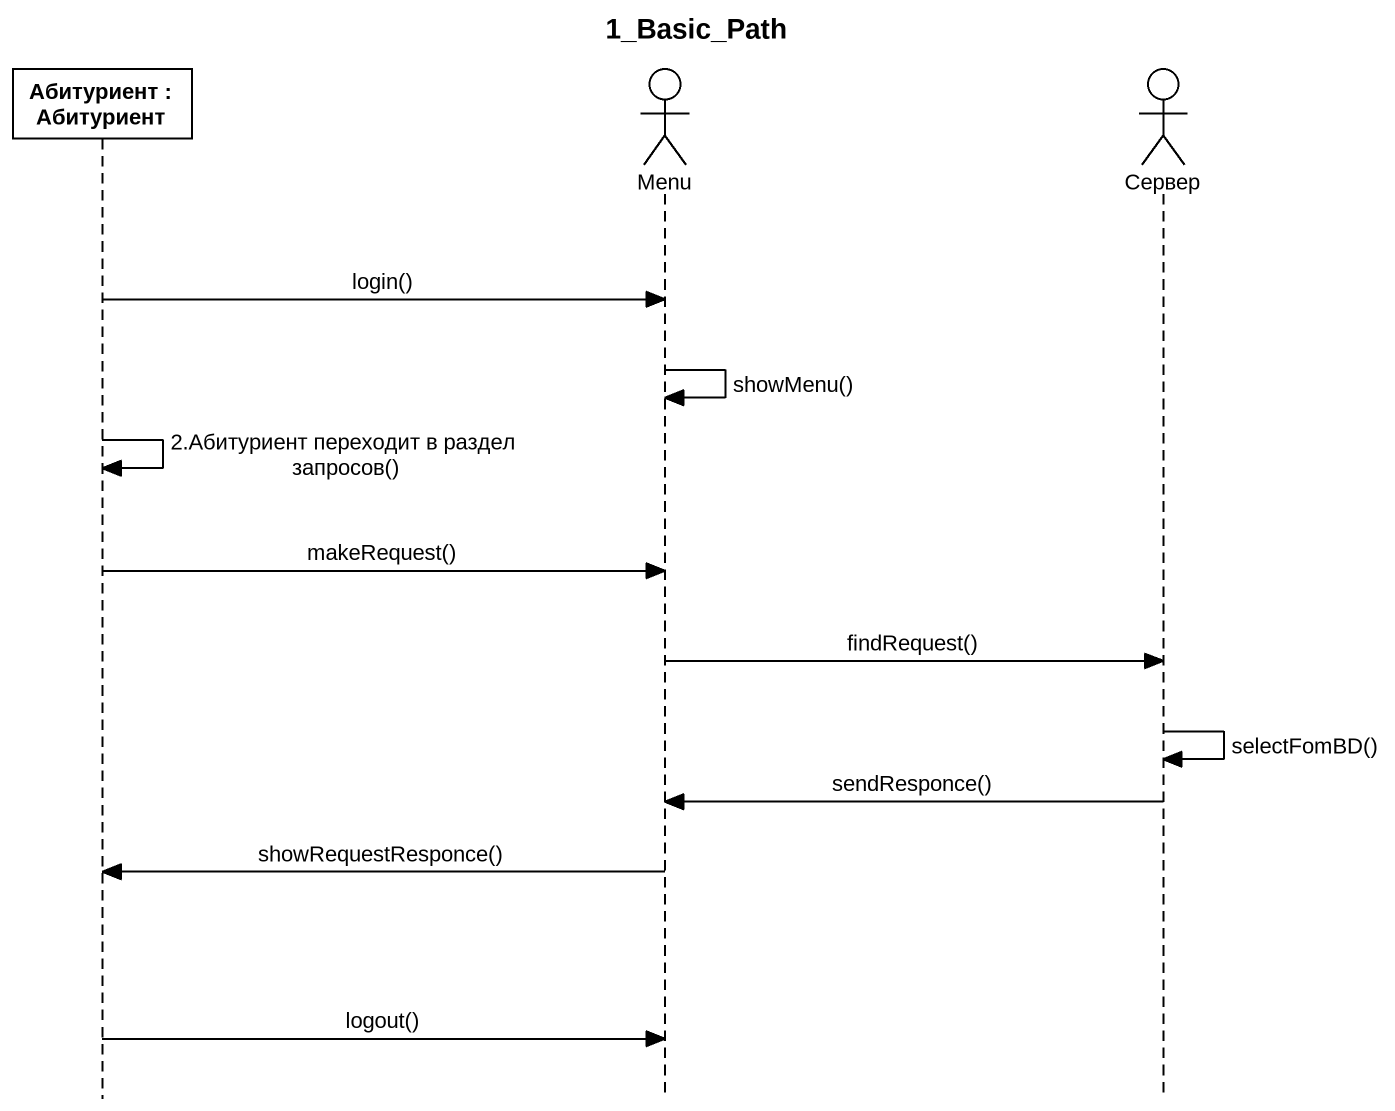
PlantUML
@startuml
title 1_Basic_Path
hide footbox
participant "Абитуриент : Абитуриент" as Абитуриент
actor Menu
actor Сервер

Абитуриент -> Menu : login()
Menu -> Menu : showMenu()
Абитуриент -> Абитуриент : 2.Абитуриент переходит в раздел запросов()
Абитуриент -> Menu : makeRequest()
Menu -> Сервер : findRequest()
Сервер -> Сервер : selectFomBD()
Сервер -> Menu : sendResponce()
Menu -> Абитуриент : showRequestResponce()
Абитуриент -> Menu : logout()
@enduml
